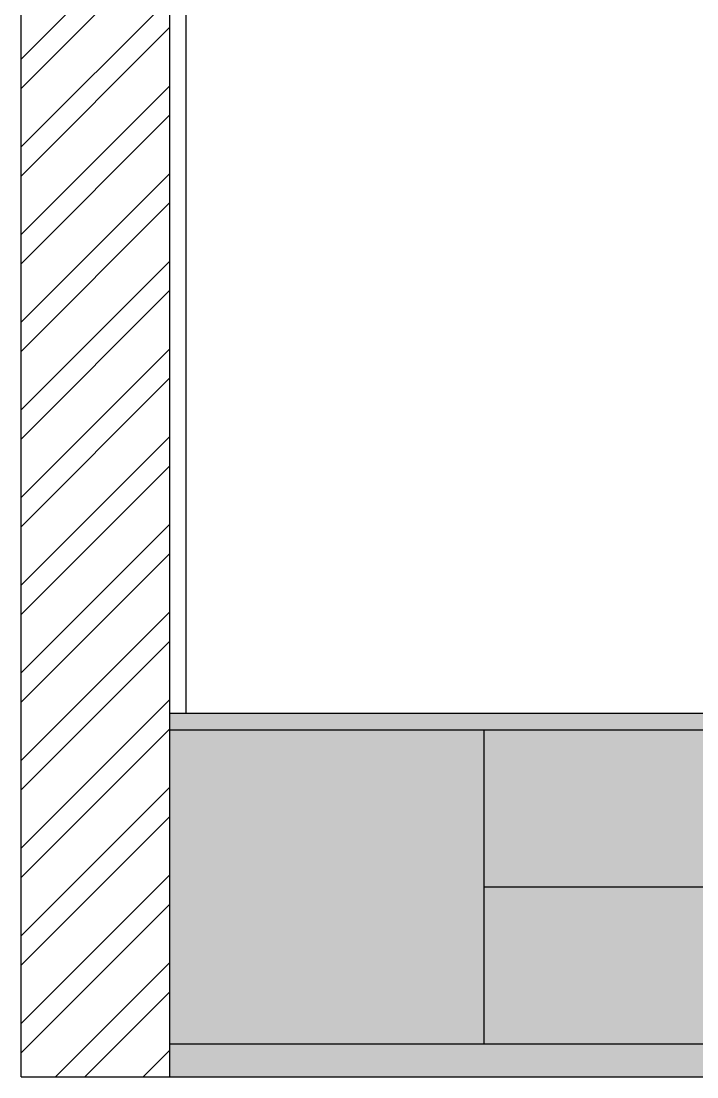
# Model space of a CAD drawing. Header units: inches. Extents: x 12792 to 19925, y -3298 to -817.
# Drawn here: x 17714.9 to 17755.8, y -1009.7 to -945.9 of the extents above; entities that cross this region are included whole.
import ezdxf

# ---------------------------------------------------------------- set-up
doc = ezdxf.new("R2010")
doc.units = ezdxf.units.IN
doc.header["$MEASUREMENT"] = 0
doc.layers.add('IEL-HATCH-002', color=7, linetype='Continuous')

msp = doc.modelspace()

# ---------------------------------------------------------------- hatches: boundary and pattern name
at = {"layer": 'IEL-HATCH-002', "true_color": 0xf27172, "transparency": 33554687}
h = msp.add_hatch(dxfattribs=at)
h.set_pattern_fill('ANSI32', color=11, scale=10)
h.set_pattern_definition([(45, (-795.5795, 799.9116), (-2.6516504, 2.6516504), []), (45, (-793.8117, 799.9116), (-2.6516504, 2.6516504), [])])
h.paths.add_polyline_path([(17723.943, -877.731), (17714.943, -877.731), (17714.943, -1009.731), (17723.943, -1009.731)])
h.paths.add_polyline_path([(17832.943, -877.731), (17823.943, -877.731), (17823.943, -1009.731), (17832.943, -1009.731)])
at = {"layer": 'IEL-HATCH-002', "true_color": 0x9d754d, "transparency": 33554687}
h = msp.add_hatch(color=35, dxfattribs=at)
h.dxf.hatch_style = 1
h.paths.add_polyline_path([(17823.943, -1007.731), (17723.943, -1007.731), (17723.943, -1009.731), (17823.943, -1009.731)])
h.paths.add_polyline_path([(17823.943, -987.731), (17723.943, -987.731), (17723.943, -988.731), (17823.943, -988.731)])
at = {"layer": 'IEL-HATCH-002', "true_color": 0xb8946f, "transparency": 33554687}
h = msp.add_hatch(color=33, dxfattribs=at)
h.dxf.hatch_style = 1
h.paths.add_polyline_path([(17742.943, -988.731), (17723.943, -988.731), (17723.943, -1007.731), (17742.943, -1007.731)])
h.paths.add_polyline_path([(17761.943, -998.231), (17742.943, -998.231), (17742.943, -1007.731), (17761.943, -1007.731)])
h.paths.add_polyline_path([(17761.943, -988.841), (17761.336, -988.747), (17761.413, -989.16), (17760.432, -989.074), (17760.72, -988.731), (17742.943, -988.731), (17742.943, -998.231), (17761.943, -998.231)])
h.paths.add_polyline_path([(17785.943, -988.731), (17762.246, -988.731), (17762.264, -988.891), (17761.943, -988.841), (17761.943, -992.731), (17785.943, -992.731)])
h.paths.add_polyline_path([(17772.7, -989.136), (17772.89, -990.164), (17771.909, -990.078)], flags=16)
h.paths.add_polyline_path([(17785.943, -992.731), (17761.943, -992.731), (17761.943, -1007.731), (17785.943, -1007.731)])
h.paths.add_polyline_path([(17804.943, -988.731), (17785.943, -988.731), (17785.943, -998.231), (17804.943, -998.231)])
h.paths.add_polyline_path([(17804.943, -998.231), (17785.943, -998.231), (17785.943, -1007.731), (17804.943, -1007.731)])
h.paths.add_polyline_path([(17823.943, -988.731), (17804.943, -988.731), (17804.943, -1007.731), (17823.943, -1007.731)])

# ---------------------------------------------------------------- linework, layer by layer
for p, q in [((17714.943, -1009.731), (17714.943, -877.731)), ((17723.943, -1009.731), (17723.943, -877.731)), ((17724.943, -987.731), (17724.943, -909.731)), ((17723.943, -987.731), (17823.943, -987.731)), ((17723.943, -988.731), (17823.943, -988.731)), ((17742.943, -988.731), (17742.943, -1007.731)), ((17742.943, -998.231), (17761.943, -998.231)), ((17723.943, -1007.731), (17823.943, -1007.731)), ((17714.943, -1009.731), (17832.943, -1009.731))]:
    msp.add_line(p, q)

doc.saveas('drawing.dxf')
